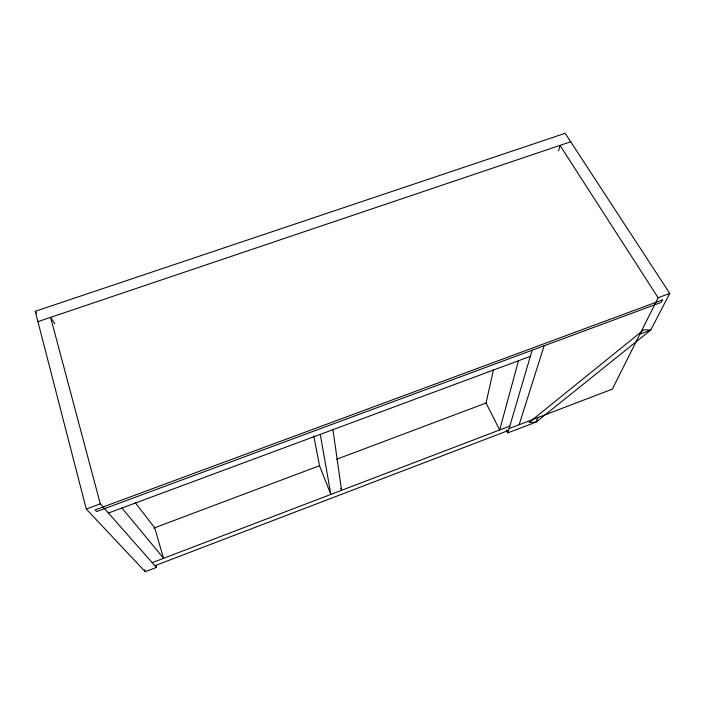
<?xml version="1.0" encoding="UTF-8"?>
<svg xmlns="http://www.w3.org/2000/svg" width="705" height="705" viewBox="0 0 705 705"><rect width="100%" height="100%" fill="white"/><g stroke="black" fill="none" stroke-linecap="round" stroke-linejoin="round"><path stroke-width="1.06" d="M493.429 369.949L486.053 403.013L499.669 429.962L518.483 360.748M558.668 150.703L559.99 145.38L658.126 297.739L612.337 389.125L509.08 428.587M155.831 565.295L156.44 567.419L145.239 571.702L86.274 509.045L35.25 311.293L565.172 133.298L669.75 293.439L650.768 330.037L536.17 422.039L507.82 432.888L532.143 350.218M519.144 424.745L544.11 345.785M537.73 417.642L536.17 422.039L529.138 422.454L643.894 329.702L650.768 330.037L639.902 334.099M152.218 562.634L509.821 426.084M154.924 565.701L508.534 430.447M153.743 528.124L319.25 465.811M336.726 459.228L486.82 402.731M108.411 513.055L530.345 356.342M86.274 509.045L100.295 503.863L156.44 567.419M658.126 297.739L669.75 293.439M37.92 321.647L570.697 141.767M121.956 508.023L163.578 558.289L154.659 527.781L135.131 502.55M35.25 311.293L36.484 313.099M54.823 323.754L50.601 317.365L100.295 503.863M506.322 429.953L507.82 432.888M340.762 488.283L341.581 490.327L332.927 429.662M144.648 569.596L145.239 571.702M313.751 435.866L319.515 465.714L330.848 494.425L320.273 434.368M662.392 299.942L661.123 302.427L96.647 511.574L95.131 509.918L662.392 299.942"/></g></svg>
